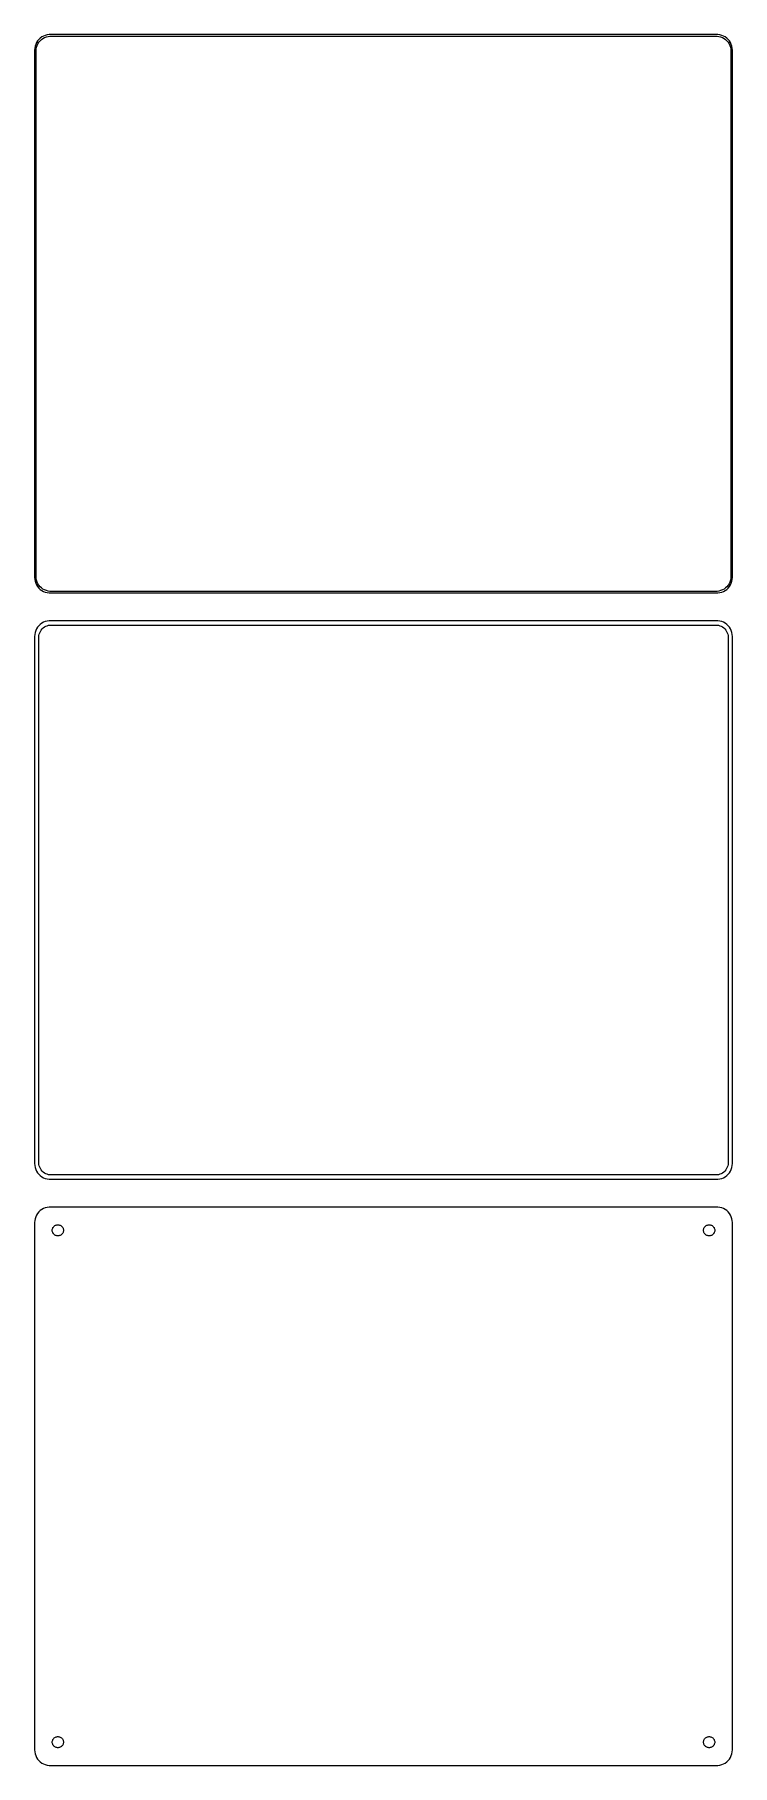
# Model space of a CAD drawing. Header units: metres. Extents: x -112 to 112, y 288 to 846.
import ezdxf

# ---------------------------------------------------------------- set-up
doc = ezdxf.new("R2010")
doc.units = ezdxf.units.M

msp = doc.modelspace()

# ---------------------------------------------------------------- linework, layer by layer
for p, q in [((-112.149, 842.841), (-112.343, 842.243)), ((-111.882, 843.409), (-112.149, 842.841)), ((-111.545, 843.939), (-111.882, 843.409)), ((-111.666, 842.499), (-111.412, 843.038)), ((-111.145, 844.423), (-111.545, 843.939)), ((-111.412, 843.038), (-111.093, 843.542)), ((-110.687, 844.853), (-111.145, 844.423)), ((-111.093, 843.542), (-110.713, 844.002)), ((-110.713, 844.002), (-110.278, 844.41)), ((-110.179, 845.222), (-110.687, 844.853)), ((-110.278, 844.41), (-109.795, 844.761)), ((-109.629, 845.524), (-110.179, 845.222)), ((-109.795, 844.761), (-109.272, 845.048)), ((-109.045, 845.755), (-109.629, 845.524)), ((-109.272, 845.048), (-108.718, 845.268)), ((-108.437, 845.911), (-109.045, 845.755)), ((-108.718, 845.268), (-108.14, 845.416)), ((-107.814, 845.99), (-108.437, 845.911)), ((-108.14, 845.416), (-107.548, 845.491)), ((107.814, 845.99), (-107.814, 845.99)), ((-107.548, 845.491), (107.548, 845.491)), ((107.548, 845.491), (108.14, 845.416)), ((108.437, 845.911), (107.814, 845.99)), ((108.14, 845.416), (108.718, 845.268)), ((109.045, 845.755), (108.437, 845.911)), ((108.718, 845.268), (109.272, 845.048)), ((109.629, 845.524), (109.045, 845.755)), ((109.272, 845.048), (109.795, 844.761)), ((110.179, 845.222), (109.629, 845.524)), ((109.795, 844.761), (110.278, 844.41)), ((110.687, 844.853), (110.179, 845.222)), ((110.278, 844.41), (110.713, 844.002)), ((111.145, 844.423), (110.687, 844.853)), ((110.713, 844.002), (111.093, 843.542)), ((111.093, 843.542), (111.412, 843.038)), ((111.545, 843.939), (111.145, 844.423)), ((111.412, 843.038), (111.666, 842.499)), ((111.882, 843.409), (111.545, 843.939)), ((112.149, 842.841), (111.882, 843.409)), ((112.343, 842.243), (112.149, 842.841)), ((-112.461, 841.627), (-112.5, 841)), ((-112.5, 841), (-112.5, 671)), ((-112.343, 842.243), (-112.461, 841.627)), ((-112, 840.75), (-111.963, 841.345)), ((-112, 671.25), (-112, 840.75)), ((-111.963, 841.345), (-111.851, 841.931)), ((-111.851, 841.931), (-111.666, 842.499)), ((111.666, 842.499), (111.851, 841.931)), ((111.851, 841.931), (111.963, 841.345)), ((111.963, 841.345), (112, 840.75)), ((112, 840.75), (112, 671.25)), ((112.461, 841.627), (112.343, 842.243)), ((112.5, 841), (112.461, 841.627)), ((112.5, 671), (112.5, 841)), ((-112.5, 671), (-112.461, 670.373)), ((-112.461, 670.373), (-112.343, 669.757)), ((-112.343, 669.757), (-112.149, 669.159)), ((-111.963, 670.655), (-112, 671.25)), ((-111.851, 670.069), (-111.963, 670.655)), ((-111.666, 669.501), (-111.851, 670.069)), ((111.851, 670.069), (111.666, 669.501)), ((111.963, 670.655), (111.851, 670.069)), ((112, 671.25), (111.963, 670.655)), ((112.149, 669.159), (112.343, 669.757)), ((112.343, 669.757), (112.461, 670.373)), ((112.461, 670.373), (112.5, 671)), ((-112.149, 669.159), (-111.882, 668.591)), ((-111.882, 668.591), (-111.545, 668.061)), ((-111.412, 668.962), (-111.666, 669.501)), ((-111.545, 668.061), (-111.145, 667.577)), ((-111.093, 668.458), (-111.412, 668.962)), ((-111.145, 667.577), (-110.687, 667.147)), ((-110.713, 667.998), (-111.093, 668.458)), ((-110.278, 667.59), (-110.713, 667.998)), ((-110.687, 667.147), (-110.179, 666.778)), ((-109.795, 667.239), (-110.278, 667.59)), ((-110.179, 666.778), (-109.629, 666.476)), ((-109.272, 666.952), (-109.795, 667.239)), ((-109.629, 666.476), (-109.045, 666.245)), ((-108.718, 666.732), (-109.272, 666.952)), ((-109.045, 666.245), (-108.437, 666.089)), ((-108.14, 666.584), (-108.718, 666.732)), ((-108.437, 666.089), (-107.814, 666.01)), ((-107.548, 666.509), (-108.14, 666.584)), ((-107.814, 666.01), (107.814, 666.01)), ((107.548, 666.509), (-107.548, 666.509)), ((108.14, 666.584), (107.548, 666.509)), ((107.814, 666.01), (108.437, 666.089)), ((108.718, 666.732), (108.14, 666.584)), ((108.437, 666.089), (109.045, 666.245)), ((109.272, 666.952), (108.718, 666.732)), ((109.045, 666.245), (109.629, 666.476)), ((109.795, 667.239), (109.272, 666.952)), ((109.629, 666.476), (110.179, 666.778)), ((110.278, 667.59), (109.795, 667.239)), ((110.179, 666.778), (110.687, 667.147)), ((110.713, 667.998), (110.278, 667.59)), ((110.687, 667.147), (111.145, 667.577)), ((111.093, 668.458), (110.713, 667.998)), ((111.412, 668.962), (111.093, 668.458)), ((111.145, 667.577), (111.545, 668.061)), ((111.666, 669.501), (111.412, 668.962)), ((111.545, 668.061), (111.882, 668.591)), ((111.882, 668.591), (112.149, 669.159)), ((-112.343, 653.243), (-112.461, 652.627)), ((-112.149, 653.841), (-112.343, 653.243)), ((-111.882, 654.409), (-112.149, 653.841)), ((-111.545, 654.939), (-111.882, 654.409)), ((-111.145, 655.423), (-111.545, 654.939)), ((-110.687, 655.853), (-111.145, 655.423)), ((-110.998, 652.712), (-110.848, 653.174)), ((-110.848, 653.174), (-110.641, 653.614)), ((-110.179, 656.222), (-110.687, 655.853)), ((-110.641, 653.614), (-110.38, 654.024)), ((-110.38, 654.024), (-110.071, 654.399)), ((-109.629, 656.524), (-110.179, 656.222)), ((-110.071, 654.399), (-109.716, 654.731)), ((-109.716, 654.731), (-109.323, 655.017)), ((-109.045, 656.755), (-109.629, 656.524)), ((-109.323, 655.017), (-108.898, 655.251)), ((-108.437, 656.911), (-109.045, 656.755)), ((-108.898, 655.251), (-108.446, 655.43)), ((-108.446, 655.43), (-107.975, 655.551)), ((-107.814, 656.99), (-108.437, 656.911)), ((-107.975, 655.551), (-107.493, 655.612)), ((107.814, 656.99), (-107.814, 656.99)), ((-107.493, 655.612), (107.493, 655.612)), ((107.493, 655.612), (107.975, 655.551)), ((108.437, 656.911), (107.814, 656.99)), ((107.975, 655.551), (108.446, 655.43)), ((109.045, 656.755), (108.437, 656.911)), ((108.446, 655.43), (108.898, 655.251)), ((108.898, 655.251), (109.323, 655.017)), ((109.629, 656.524), (109.045, 656.755)), ((109.323, 655.017), (109.716, 654.731)), ((110.179, 656.222), (109.629, 656.524)), ((109.716, 654.731), (110.071, 654.399)), ((110.071, 654.399), (110.38, 654.024)), ((110.687, 655.853), (110.179, 656.222)), ((110.38, 654.024), (110.641, 653.614)), ((110.641, 653.614), (110.848, 653.174)), ((111.145, 655.423), (110.687, 655.853)), ((110.848, 653.174), (110.998, 652.712)), ((111.545, 654.939), (111.145, 655.423)), ((111.882, 654.409), (111.545, 654.939)), ((112.149, 653.841), (111.882, 654.409)), ((112.343, 653.243), (112.149, 653.841)), ((112.461, 652.627), (112.343, 653.243)), ((-112.461, 652.627), (-112.5, 652)), ((-112.5, 652), (-112.5, 482)), ((-111.119, 651.75), (-111.089, 652.235)), ((-111.119, 482.25), (-111.119, 651.75)), ((-111.089, 652.235), (-110.998, 652.712)), ((110.998, 652.712), (111.089, 652.235)), ((111.089, 652.235), (111.119, 651.75)), ((111.119, 651.75), (111.119, 482.25)), ((112.5, 652), (112.461, 652.627)), ((112.5, 482), (112.5, 652)), ((-112.5, 482), (-112.461, 481.373)), ((-112.461, 481.373), (-112.343, 480.757)), ((-112.343, 480.757), (-112.149, 480.159)), ((-112.149, 480.159), (-111.882, 479.591)), ((-111.089, 481.765), (-111.119, 482.25)), ((-110.998, 481.288), (-111.089, 481.765)), ((-110.848, 480.826), (-110.998, 481.288)), ((-110.641, 480.386), (-110.848, 480.826)), ((-110.38, 479.976), (-110.641, 480.386)), ((-110.071, 479.601), (-110.38, 479.976)), ((110.38, 479.976), (110.071, 479.601)), ((110.641, 480.386), (110.38, 479.976)), ((110.848, 480.826), (110.641, 480.386)), ((110.998, 481.288), (110.848, 480.826)), ((111.089, 481.765), (110.998, 481.288)), ((111.119, 482.25), (111.089, 481.765)), ((111.882, 479.591), (112.149, 480.159)), ((112.149, 480.159), (112.343, 480.757)), ((112.343, 480.757), (112.461, 481.373)), ((112.461, 481.373), (112.5, 482)), ((-111.882, 479.591), (-111.545, 479.061)), ((-111.545, 479.061), (-111.145, 478.577)), ((-111.145, 478.577), (-110.687, 478.147)), ((-110.687, 478.147), (-110.179, 477.778)), ((-110.179, 477.778), (-109.629, 477.476)), ((-109.716, 479.269), (-110.071, 479.601)), ((-109.323, 478.983), (-109.716, 479.269)), ((-109.629, 477.476), (-109.045, 477.245)), ((-108.898, 478.749), (-109.323, 478.983)), ((-109.045, 477.245), (-108.437, 477.089)), ((-108.446, 478.57), (-108.898, 478.749)), ((-107.975, 478.449), (-108.446, 478.57)), ((-108.437, 477.089), (-107.814, 477.01)), ((-107.493, 478.388), (-107.975, 478.449)), ((-107.814, 477.01), (107.814, 477.01)), ((107.493, 478.388), (-107.493, 478.388)), ((107.975, 478.449), (107.493, 478.388)), ((107.814, 477.01), (108.437, 477.089)), ((108.446, 478.57), (107.975, 478.449)), ((108.437, 477.089), (109.045, 477.245)), ((108.898, 478.749), (108.446, 478.57)), ((109.323, 478.983), (108.898, 478.749)), ((109.045, 477.245), (109.629, 477.476)), ((109.716, 479.269), (109.323, 478.983)), ((109.629, 477.476), (110.179, 477.778)), ((110.071, 479.601), (109.716, 479.269)), ((110.179, 477.778), (110.687, 478.147)), ((110.687, 478.147), (111.145, 478.577)), ((111.145, 478.577), (111.545, 479.061)), ((111.545, 479.061), (111.882, 479.591)), ((-112.461, 463.627), (-112.5, 463)), ((-112.343, 464.243), (-112.461, 463.627)), ((-112.149, 464.841), (-112.343, 464.243)), ((-111.882, 465.409), (-112.149, 464.841)), ((-111.545, 465.939), (-111.882, 465.409)), ((-111.145, 466.423), (-111.545, 465.939)), ((-110.687, 466.853), (-111.145, 466.423)), ((-110.179, 467.222), (-110.687, 466.853)), ((-109.629, 467.524), (-110.179, 467.222)), ((-109.045, 467.755), (-109.629, 467.524)), ((-108.437, 467.911), (-109.045, 467.755)), ((-107.814, 467.99), (-108.437, 467.911)), ((107.814, 467.99), (-107.814, 467.99)), ((108.437, 467.911), (107.814, 467.99)), ((109.045, 467.755), (108.437, 467.911)), ((109.629, 467.524), (109.045, 467.755)), ((110.179, 467.222), (109.629, 467.524)), ((110.687, 466.853), (110.179, 467.222)), ((111.145, 466.423), (110.687, 466.853)), ((111.545, 465.939), (111.145, 466.423)), ((111.882, 465.409), (111.545, 465.939)), ((112.149, 464.841), (111.882, 465.409)), ((112.343, 464.243), (112.149, 464.841)), ((112.461, 463.627), (112.343, 464.243)), ((112.5, 463), (112.461, 463.627)), ((-112.5, 463), (-112.5, 293)), ((-106.8, 460.5), (-106.786, 460.726)), ((-106.786, 460.274), (-106.8, 460.5)), ((-106.786, 460.726), (-106.743, 460.948)), ((-106.743, 460.052), (-106.786, 460.274)), ((-106.743, 460.948), (-106.674, 461.163)), ((-106.674, 459.837), (-106.743, 460.052)), ((-106.674, 461.163), (-106.577, 461.367)), ((-106.577, 459.633), (-106.674, 459.837)), ((-106.577, 461.367), (-106.456, 461.558)), ((-106.456, 459.442), (-106.577, 459.633)), ((-106.456, 461.558), (-106.312, 461.732)), ((-106.312, 459.268), (-106.456, 459.442)), ((-106.312, 461.732), (-106.147, 461.887)), ((-106.147, 459.113), (-106.312, 459.268)), ((-106.147, 461.887), (-105.964, 462.02)), ((-105.964, 458.98), (-106.147, 459.113)), ((-105.964, 462.02), (-105.766, 462.129)), ((-105.766, 458.871), (-105.964, 458.98)), ((-105.766, 462.129), (-105.556, 462.212)), ((-105.556, 458.788), (-105.766, 458.871)), ((-105.556, 462.212), (-105.337, 462.268)), ((-105.337, 458.732), (-105.556, 458.788)), ((-105.337, 462.268), (-105.113, 462.296)), ((-105.113, 458.704), (-105.337, 458.732)), ((-105.113, 462.296), (-104.887, 462.296)), ((-104.887, 458.704), (-105.113, 458.704)), ((-104.887, 462.296), (-104.663, 462.268)), ((-104.663, 458.732), (-104.887, 458.704)), ((-104.663, 462.268), (-104.444, 462.212)), ((-104.444, 458.788), (-104.663, 458.732)), ((-104.444, 462.212), (-104.234, 462.129)), ((-104.234, 458.871), (-104.444, 458.788)), ((-104.234, 462.129), (-104.036, 462.02)), ((-104.036, 458.98), (-104.234, 458.871)), ((-104.036, 462.02), (-103.853, 461.887)), ((-103.853, 459.113), (-104.036, 458.98)), ((-103.853, 461.887), (-103.688, 461.732)), ((-103.688, 459.268), (-103.853, 459.113)), ((-103.688, 461.732), (-103.544, 461.558)), ((-103.544, 459.442), (-103.688, 459.268)), ((-103.544, 461.558), (-103.423, 461.367)), ((-103.423, 459.633), (-103.544, 459.442)), ((-103.423, 461.367), (-103.326, 461.163)), ((-103.326, 459.837), (-103.423, 459.633)), ((-103.326, 461.163), (-103.257, 460.948)), ((-103.257, 460.052), (-103.326, 459.837)), ((-103.257, 460.948), (-103.214, 460.726)), ((-103.214, 460.274), (-103.257, 460.052)), ((-103.214, 460.726), (-103.2, 460.5)), ((-103.2, 460.5), (-103.214, 460.274)), ((103.2, 460.5), (103.214, 460.726)), ((103.214, 460.274), (103.2, 460.5)), ((103.214, 460.726), (103.257, 460.948)), ((103.257, 460.052), (103.214, 460.274)), ((103.257, 460.948), (103.326, 461.163)), ((103.326, 459.837), (103.257, 460.052)), ((103.326, 461.163), (103.423, 461.367)), ((103.423, 459.633), (103.326, 459.837)), ((103.423, 461.367), (103.544, 461.558)), ((103.544, 459.442), (103.423, 459.633)), ((103.544, 461.558), (103.688, 461.732)), ((103.688, 459.268), (103.544, 459.442)), ((103.688, 461.732), (103.853, 461.887)), ((103.853, 459.113), (103.688, 459.268)), ((103.853, 461.887), (104.036, 462.02)), ((104.036, 458.98), (103.853, 459.113)), ((104.036, 462.02), (104.234, 462.129)), ((104.234, 458.871), (104.036, 458.98)), ((104.234, 462.129), (104.444, 462.212)), ((104.444, 458.788), (104.234, 458.871)), ((104.444, 462.212), (104.663, 462.268)), ((104.663, 458.732), (104.444, 458.788)), ((104.663, 462.268), (104.887, 462.296)), ((104.887, 458.704), (104.663, 458.732)), ((104.887, 462.296), (105.113, 462.296)), ((105.113, 458.704), (104.887, 458.704)), ((105.113, 462.296), (105.337, 462.268)), ((105.337, 458.732), (105.113, 458.704)), ((105.337, 462.268), (105.556, 462.212)), ((105.556, 458.788), (105.337, 458.732)), ((105.556, 462.212), (105.766, 462.129)), ((105.766, 458.871), (105.556, 458.788)), ((105.766, 462.129), (105.964, 462.02)), ((105.964, 458.98), (105.766, 458.871)), ((105.964, 462.02), (106.147, 461.887)), ((106.147, 459.113), (105.964, 458.98)), ((106.147, 461.887), (106.312, 461.732)), ((106.312, 459.268), (106.147, 459.113)), ((106.312, 461.732), (106.456, 461.558)), ((106.456, 459.442), (106.312, 459.268)), ((106.456, 461.558), (106.577, 461.367)), ((106.577, 459.633), (106.456, 459.442)), ((106.577, 461.367), (106.674, 461.163)), ((106.674, 459.837), (106.577, 459.633)), ((106.674, 461.163), (106.743, 460.948)), ((106.743, 460.052), (106.674, 459.837)), ((106.743, 460.948), (106.786, 460.726)), ((106.786, 460.274), (106.743, 460.052)), ((106.786, 460.726), (106.8, 460.5)), ((106.8, 460.5), (106.786, 460.274)), ((112.5, 293), (112.5, 463)), ((-106.786, 295.726), (-106.743, 295.948)), ((-106.743, 295.948), (-106.674, 296.163)), ((-106.674, 296.163), (-106.577, 296.367)), ((-106.577, 296.367), (-106.456, 296.558)), ((-106.456, 296.558), (-106.312, 296.732)), ((-106.312, 296.732), (-106.147, 296.887)), ((-106.147, 296.887), (-105.964, 297.02)), ((-105.964, 297.02), (-105.766, 297.129)), ((-105.766, 297.129), (-105.556, 297.212)), ((-105.556, 297.212), (-105.337, 297.268)), ((-105.337, 297.268), (-105.113, 297.296)), ((-105.113, 297.296), (-104.887, 297.296)), ((-104.887, 297.296), (-104.663, 297.268)), ((-104.663, 297.268), (-104.444, 297.212)), ((-104.444, 297.212), (-104.234, 297.129)), ((-104.234, 297.129), (-104.036, 297.02)), ((-104.036, 297.02), (-103.853, 296.887)), ((-103.853, 296.887), (-103.688, 296.732)), ((-103.688, 296.732), (-103.544, 296.558)), ((-103.544, 296.558), (-103.423, 296.367)), ((-103.423, 296.367), (-103.326, 296.163)), ((-103.326, 296.163), (-103.257, 295.948)), ((-103.257, 295.948), (-103.214, 295.726)), ((103.214, 295.726), (103.257, 295.948)), ((103.257, 295.948), (103.326, 296.163)), ((103.326, 296.163), (103.423, 296.367)), ((103.423, 296.367), (103.544, 296.558)), ((103.544, 296.558), (103.688, 296.732)), ((103.688, 296.732), (103.853, 296.887)), ((103.853, 296.887), (104.036, 297.02)), ((104.036, 297.02), (104.234, 297.129)), ((104.234, 297.129), (104.444, 297.212)), ((104.444, 297.212), (104.663, 297.268)), ((104.663, 297.268), (104.887, 297.296)), ((104.887, 297.296), (105.113, 297.296)), ((105.113, 297.296), (105.337, 297.268)), ((105.337, 297.268), (105.556, 297.212)), ((105.556, 297.212), (105.766, 297.129)), ((105.766, 297.129), (105.964, 297.02)), ((105.964, 297.02), (106.147, 296.887)), ((106.147, 296.887), (106.312, 296.732)), ((106.312, 296.732), (106.456, 296.558)), ((106.456, 296.558), (106.577, 296.367)), ((106.577, 296.367), (106.674, 296.163)), ((106.674, 296.163), (106.743, 295.948)), ((106.743, 295.948), (106.786, 295.726)), ((-112.5, 293), (-112.461, 292.373)), ((-112.461, 292.373), (-112.343, 291.757)), ((-112.343, 291.757), (-112.149, 291.159)), ((-112.149, 291.159), (-111.882, 290.591)), ((-111.882, 290.591), (-111.545, 290.061)), ((-106.8, 295.5), (-106.786, 295.726)), ((-106.786, 295.274), (-106.8, 295.5)), ((-106.743, 295.052), (-106.786, 295.274)), ((-106.674, 294.837), (-106.743, 295.052)), ((-106.577, 294.633), (-106.674, 294.837)), ((-106.456, 294.442), (-106.577, 294.633)), ((-106.312, 294.268), (-106.456, 294.442)), ((-106.147, 294.113), (-106.312, 294.268)), ((-105.964, 293.98), (-106.147, 294.113)), ((-105.766, 293.871), (-105.964, 293.98)), ((-105.556, 293.788), (-105.766, 293.871)), ((-105.337, 293.732), (-105.556, 293.788)), ((-105.113, 293.704), (-105.337, 293.732)), ((-104.887, 293.704), (-105.113, 293.704)), ((-104.663, 293.732), (-104.887, 293.704)), ((-104.444, 293.788), (-104.663, 293.732)), ((-104.234, 293.871), (-104.444, 293.788)), ((-104.036, 293.98), (-104.234, 293.871)), ((-103.853, 294.113), (-104.036, 293.98)), ((-103.688, 294.268), (-103.853, 294.113)), ((-103.544, 294.442), (-103.688, 294.268)), ((-103.423, 294.633), (-103.544, 294.442)), ((-103.326, 294.837), (-103.423, 294.633)), ((-103.257, 295.052), (-103.326, 294.837)), ((-103.214, 295.274), (-103.257, 295.052)), ((-103.214, 295.726), (-103.2, 295.5)), ((-103.2, 295.5), (-103.214, 295.274)), ((103.2, 295.5), (103.214, 295.726)), ((103.214, 295.274), (103.2, 295.5)), ((103.257, 295.052), (103.214, 295.274)), ((103.326, 294.837), (103.257, 295.052)), ((103.423, 294.633), (103.326, 294.837)), ((103.544, 294.442), (103.423, 294.633)), ((103.688, 294.268), (103.544, 294.442)), ((103.853, 294.113), (103.688, 294.268)), ((104.036, 293.98), (103.853, 294.113)), ((104.234, 293.871), (104.036, 293.98)), ((104.444, 293.788), (104.234, 293.871)), ((104.663, 293.732), (104.444, 293.788)), ((104.887, 293.704), (104.663, 293.732)), ((105.113, 293.704), (104.887, 293.704)), ((105.337, 293.732), (105.113, 293.704)), ((105.556, 293.788), (105.337, 293.732)), ((105.766, 293.871), (105.556, 293.788)), ((105.964, 293.98), (105.766, 293.871)), ((106.147, 294.113), (105.964, 293.98)), ((106.312, 294.268), (106.147, 294.113)), ((106.456, 294.442), (106.312, 294.268)), ((106.577, 294.633), (106.456, 294.442)), ((106.674, 294.837), (106.577, 294.633)), ((106.743, 295.052), (106.674, 294.837)), ((106.786, 295.274), (106.743, 295.052)), ((106.786, 295.726), (106.8, 295.5)), ((106.8, 295.5), (106.786, 295.274)), ((111.545, 290.061), (111.882, 290.591)), ((111.882, 290.591), (112.149, 291.159)), ((112.149, 291.159), (112.343, 291.757)), ((112.343, 291.757), (112.461, 292.373)), ((112.461, 292.373), (112.5, 293)), ((-111.545, 290.061), (-111.145, 289.577)), ((-111.145, 289.577), (-110.687, 289.147)), ((-110.687, 289.147), (-110.179, 288.778)), ((-110.179, 288.778), (-109.629, 288.476)), ((-109.629, 288.476), (-109.045, 288.245)), ((-109.045, 288.245), (-108.437, 288.089)), ((-108.437, 288.089), (-107.814, 288.01)), ((-107.814, 288.01), (107.814, 288.01)), ((107.814, 288.01), (108.437, 288.089)), ((108.437, 288.089), (109.045, 288.245)), ((109.045, 288.245), (109.629, 288.476)), ((109.629, 288.476), (110.179, 288.778)), ((110.179, 288.778), (110.687, 289.147)), ((110.687, 289.147), (111.145, 289.577)), ((111.145, 289.577), (111.545, 290.061))]:
    msp.add_line(p, q)

doc.saveas('drawing.dxf')
